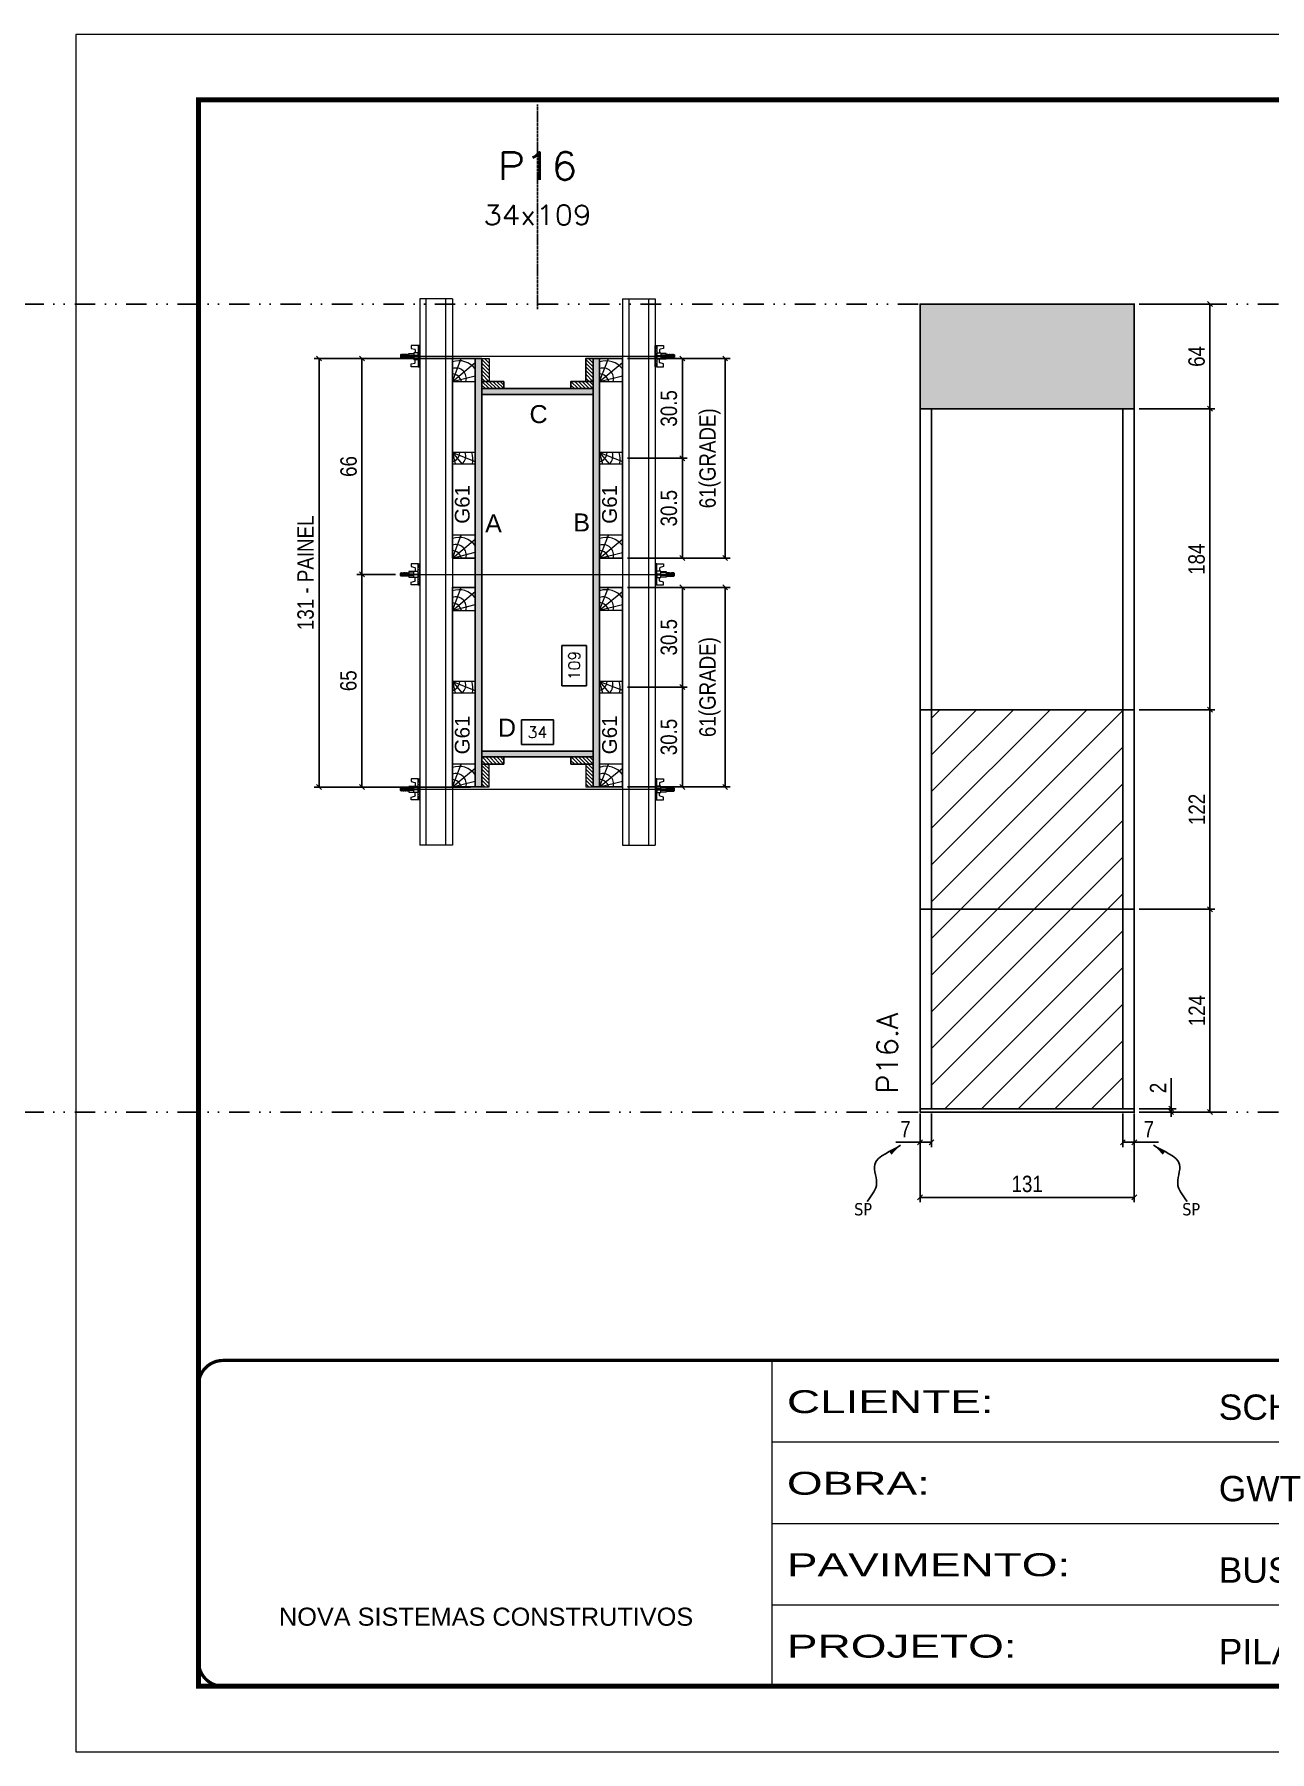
# Model space of a CAD drawing. Extents: x 13379 to 23315, y 867 to 16997.
# Drawn here: x 14361 to 15116, y 11204 to 12254 of the extents above; entities that cross this region are included whole.
import ezdxf
from ezdxf.enums import TextEntityAlignment as Align

# ---------------------------------------------------------------- set-up
doc = ezdxf.new("R2010")
doc.units = 0
for name, pattern in [('CONTINUO', [0]), ('DASHED', [0.75, 0.5, -0.25]), ('DIVIDE2', [0.625, 0.25, -0.125, 0, -0.125, 0, -0.125]), ('HIDDEN', [0.375, 0.25, -0.125])]:
    doc.linetypes.add(name, pattern=pattern)
for name, color, linetype in [('COTA', 241, 'Continuous'), ('cotas', 4, 'Continuous'), ('MEIO_PONT', 93, 'Continuous'), ('Nível', 160, 'Continuous'), ('Painéis', 200, 'Continuous'), ('SARRAFO', 251, 'Continuous'), ('Sarrafo de Pressão', 42, 'HIDDEN'), ('texto', 7, 'Continuous'), ('Texto de Titulo', 7, 'Continuous'), ('Texto Qtd Sarr', 242, 'Continuous'), ('TEXTO_GERAL', 7, 'Continuous')]:
    doc.layers.add(name, color=color, linetype=linetype)
for name, color, linetype, lineweight in [('Folhas', 255, 'Continuous', 9), ('Hachura', 251, 'Continuous', 9), ('Madeira', 126, 'Continuous', 18), ('Perfil Metálico', 224, 'Continuous', 18), ('SARRAFO DE PRESSAO', 251, 'DASHED', 9), ('Texto Seção', 7, 'Continuous', 15)]:
    doc.layers.add(name, color=color, linetype=linetype, lineweight=lineweight)
doc.styles.add('ARIAL', font='arial.ttf')
doc.styles.add('COTA TECNICA', font='techl___.ttf', dxfattribs={"height": 10})
doc.styles.add('COTA TECNICA 2X', font='techl___.ttf', dxfattribs={"height": 10})
doc.styles.add('COTA TECNICA-50', font='techl___.ttf', dxfattribs={"height": 10})
doc.styles.add('REGUA-120', font='ROMANS.shx', dxfattribs={"height": 15})
doc.styles.add('ROMANS', font='romans.shx')
doc.styles.add('SANSSERIF', font='sas_____.pfb')
doc.styles.get("Standard").update_dxf_attribs({"font": 'arial.ttf'})
doc.styles.add('Tecnologia', font='')
doc.styles.get('Tecnologia').set_extended_font_data('Forgotten Futurist')
doc.dimstyles.new('COTA PAINEL-50', dxfattribs={"dimtxt": 10, "dimasz": 3, "dimexe": 3, "dimexo": 3, "dimgap": 3, "dimtad": 1, "dimdec": 1, "dimzin": 12, "dimdsep": 46, "dimtxsty": 'COTA TECNICA-50', "dimblk1": 'OBLIQUE', "dimblk2": 'OBLIQUE', "dimsah": 1, "dimcen": 0.9, "dimclrd": 4, "dimclre": 4, "dimclrt": 240, "dimadec": 1, "dimazin": 3, "dimtfac": 1, "dimtdec": 1, "dimtmove": 0, "dimatfit": 3, "dimfxl": 1, "dimtolj": 1, "dimtzin": 12, "dimarcsym": 0})
doc.dimstyles.new('PAINEL', dxfattribs={"dimtxt": 10, "dimasz": 3, "dimexe": 3, "dimexo": 3, "dimgap": 3, "dimtad": 1, "dimdec": 1, "dimzin": 12, "dimdsep": 46, "dimtxsty": 'COTA TECNICA', "dimblk1": 'OBLIQUE', "dimblk2": 'OBLIQUE', "dimsah": 1, "dimcen": 0.9, "dimclrd": 4, "dimclre": 4, "dimclrt": 240, "dimadec": 1, "dimazin": 3, "dimtfac": 1, "dimtdec": 1, "dimtmove": 0, "dimatfit": 3, "dimfxl": 1, "dimtolj": 1, "dimtzin": 12, "dimarcsym": 0})
doc.dimstyles.new('SECAO PILAR', dxfattribs={"dimtxt": 10, "dimasz": 3, "dimexe": 3, "dimexo": 3, "dimgap": 3, "dimtad": 1, "dimdec": 1, "dimlfac": 0.5, "dimzin": 12, "dimdsep": 46, "dimtxsty": 'COTA TECNICA 2X', "dimblk1": 'OBLIQUE', "dimblk2": 'OBLIQUE', "dimsah": 1, "dimcen": 0.9, "dimclrd": 256, "dimclre": 256, "dimclrt": 256, "dimadec": 1, "dimazin": 3, "dimtfac": 1, "dimtdec": 1, "dimtmove": 0, "dimatfit": 3, "dimfxl": 1, "dimtolj": 1, "dimtzin": 12, "dimarcsym": 0})
doc.dimstyles.new('SECÇÃO 2', dxfattribs={"dimtxt": 7, "dimasz": 6, "dimexe": 0.18, "dimexo": 2, "dimgap": -4, "dimtad": 3, "dimdec": 1, "dimlfac": 0.5, "dimzin": 12, "dimdsep": 46, "dimtxsty": 'ROMANS', "dimblk": 'ARCHTICK', "dimcen": 0.09, "dimse1": 1, "dimse2": 1, "dimsd1": 1, "dimsd2": 1, "dimclrd": 180, "dimclre": 5, "dimclrt": 1, "dimadec": 0, "dimazin": 3, "dimtfac": 1, "dimtdec": 1, "dimtofl": 0, "dimtmove": 0, "dimatfit": 3, "dimldrblk": 'ARCHTICK', "dimfxl": 1, "dimtolj": 1, "dimtzin": 0, "dimarcsym": 0})
doc.dimstyles.get("Standard").update_dxf_attribs({"dimtxt": 0.18, "dimasz": 0.18, "dimexe": 0.18, "dimexo": 0.0625, "dimgap": 0.09, "dimtad": 0, "dimtih": 1, "dimtoh": 1, "dimdec": 4, "dimzin": 0, "dimdsep": 46, "dimtxsty": 'Standard', "dimcen": 0.09, "dimadec": 0, "dimazin": 0, "dimtfac": 1, "dimtdec": 4, "dimtofl": 0, "dimtmove": 0, "dimatfit": 3, "dimfxl": 1, "dimtolj": 1, "dimtzin": 0, "dimarcsym": 0})

# ---------------------------------------------------------------- blocks, each defined once
blk = doc.blocks.new('9999999999')
at = {"color": 30, "linetype": 'CONTINUO'}
for p, q in [((98564.6, 34230.2), (98564.6, 34429.4)), ((98564.6, 34379.6), (99584, 34379.6)), ((98564.6, 34329.8), (99488, 34329.8)), ((99584, 34329.8), (99488, 34329.8)), ((99488, 34329.8), (99488, 34230.2)), ((98564.6, 34280), (99488, 34280))]:
    blk.add_line(p, q, dxfattribs=at)
at = {"color": 30, "linetype": 'CONTINUO', "const_width": 2}
blk.add_lwpolyline([(99584, 34230.2), (99584, 34414.4, 0.414214), (99569, 34429.4), (98229, 34429.4, 0.414214), (98214, 34414.4), (98214, 34245.2, 0.414214), (98229, 34230.2), (99584, 34230.2)], format="xyb", dxfattribs=at)
at = {"layer": 'Folhas'}
blk.add_lwpolyline([(98139, 34190.2), (99624, 34190.2), (99624, 35240.2), (98139, 35240.2)], close=True, dxfattribs=at)
at = {"layer": 'Folhas', "color": 30, "const_width": 3}
blk.add_lwpolyline([(98214, 34230.2), (99584, 34230.2), (99584, 35200.2), (98214, 35200.2)], close=True, dxfattribs=at)
at = {"color": 7, "linetype": 'Continuous', "ltscale": 5, "style": 'ARIAL'}
for s, height, p in [('SCHWARTZ', 15.48, (98837.7, 34393.1)), ('GWT', 15.48, (98837.7, 34343.3)), ('BUSINESS CENTER E LAZER', 15.483, (98837.7, 34293.5)), ('NOVA SISTEMAS CONSTRUTIVOS', 11.059, (98263.2, 34267.2)), ('PILARES', 15.48, (98837.7, 34243.7))]:
    blk.add_text(s, height=height, dxfattribs=at).set_placement(p)
at = {"layer": 'Folhas', "color": 7, "style": 'Tecnologia', "width": 1.5}
for s, p in [('CLIENTE:', (98573.7, 34397.2)), ('OBRA:', (98573.7, 34347.3)), ('PAVIMENTO:', (98573.7, 34297.5)), ('PROJETO:', (98573.7, 34247.7))]:
    blk.add_text(s, height=14, dxfattribs=at).set_placement(p)
blk = doc.blocks.new('*D493')
at = {"layer": 'COTA', "color": 180, "lineweight": -2, "transparency": 16777216}
for p, q in [((14698.2, 11880.6), (14683.2, 11880.6)), ((14683.2, 11880.6), (14683.2, 11855.9)), ((14698.2, 11855.9), (14698.2, 11880.6)), ((14683.2, 11855.9), (14698.2, 11855.9))]:
    blk.add_line(p, q, dxfattribs=at)
at = {"layer": 'Defpoints', "color": 0, "transparency": 16777216}
for p in [(14634.2, 12034), (14634.2, 11816), (14702.2, 11816)]:
    blk.add_point(p, dxfattribs=at)
at = {"layer": 'COTA', "color": 1, "transparency": 16777216, "insert": (14690.7, 11868.3), "char_height": 7, "attachment_point": 5, "rotation": 90, "style": 'ROMANS'}
blk.add_mtext('\\A1;109', dxfattribs=at)
blk = doc.blocks.new('_ArchTick')
at = {"color": 0, "linetype": 'ByBlock', "const_width": 0.15}
blk.add_lwpolyline([(-0.5, -0.5), (0.5, 0.5)], dxfattribs=at)
blk = doc.blocks.new('*D494')
at = {"layer": 'COTA', "color": 180, "lineweight": -2, "transparency": 16777216}
for p, q in [((14678.1, 11835), (14658.4, 11835)), ((14658.4, 11835), (14658.4, 11820)), ((14678.1, 11820), (14678.1, 11835)), ((14658.4, 11820), (14678.1, 11820))]:
    blk.add_line(p, q, dxfattribs=at)
at = {"layer": 'Defpoints', "color": 0, "transparency": 16777216}
for p in [(14634.2, 12016.7), (14702.2, 12016.7), (14634.2, 11816)]:
    blk.add_point(p, dxfattribs=at)
at = {"layer": 'COTA', "color": 1, "transparency": 16777216, "insert": (14668.2, 11827.5), "char_height": 7, "attachment_point": 5, "style": 'ROMANS'}
blk.add_mtext('\\A1;34', dxfattribs=at)
blk = doc.blocks.new('_Oblique')
at = {"color": 0, "linetype": 'ByBlock', "lineweight": -2}
blk.add_line((-0.5, -0.5), (0.5, 0.5), dxfattribs=at)
blk = doc.blocks.new('*D495')
at = {"layer": 'COTA', "lineweight": -2, "transparency": 16777216}
for p, q in [((14613.2, 12056), (14557.9, 12056)), ((14560.9, 12056), (14560.9, 11924)), ((14581.4, 11924), (14557.9, 11924))]:
    blk.add_line(p, q, dxfattribs=at)
at = {"layer": 'Defpoints', "color": 0, "transparency": 16777216}
for p in [(14616.2, 12056), (14560.9, 11924), (14584.4, 11924)]:
    blk.add_point(p, dxfattribs=at)
at = {"layer": 'COTA', "lineweight": -2, "transparency": 16777216, "xscale": 3, "yscale": 3, "zscale": 3}
for p, rotation in [((14560.9, 12056), 90), ((14560.9, 11924), 270)]:
    blk.add_blockref('_Oblique', p, dxfattribs=dict(at, rotation=rotation))
at = {"layer": 'COTA', "transparency": 16777216, "insert": (14552.8, 11990), "char_height": 10, "attachment_point": 5, "rotation": 90, "style": 'COTA TECNICA 2X'}
blk.add_mtext('\\A1;66', dxfattribs=at)
blk = doc.blocks.new('*D496')
at = {"layer": 'COTA', "lineweight": -2, "transparency": 16777216}
for p, q in [((14581.4, 11924), (14557.9, 11924)), ((14560.9, 11924), (14560.9, 11794)), ((14613.2, 11794), (14557.9, 11794))]:
    blk.add_line(p, q, dxfattribs=at)
at = {"layer": 'Defpoints', "color": 0, "transparency": 16777216}
for p in [(14584.4, 11924), (14560.9, 11794), (14616.2, 11794)]:
    blk.add_point(p, dxfattribs=at)
at = {"layer": 'COTA', "lineweight": -2, "transparency": 16777216, "xscale": 3, "yscale": 3, "zscale": 3}
for p, rotation in [((14560.9, 11924), 90), ((14560.9, 11794), 270)]:
    blk.add_blockref('_Oblique', p, dxfattribs=dict(at, rotation=rotation))
at = {"layer": 'COTA', "transparency": 16777216, "insert": (14552.7, 11859), "char_height": 10, "attachment_point": 5, "rotation": 90, "style": 'COTA TECNICA 2X'}
blk.add_mtext('\\A1;65', dxfattribs=at)
blk = doc.blocks.new('*D497')
at = {"layer": 'COTA', "lineweight": -2, "transparency": 16777216}
for p, q in [((14627.2, 12056), (14531.7, 12056)), ((14534.7, 12056), (14534.7, 11794)), ((14627.2, 11794), (14531.7, 11794))]:
    blk.add_line(p, q, dxfattribs=at)
at = {"layer": 'Defpoints', "color": 0, "transparency": 16777216}
for p in [(14630.2, 12056), (14534.7, 11794), (14630.2, 11794)]:
    blk.add_point(p, dxfattribs=at)
at = {"layer": 'COTA', "lineweight": -2, "transparency": 16777216, "xscale": 3, "yscale": 3, "zscale": 3}
for p, rotation in [((14534.7, 12056), 90), ((14534.7, 11794), 270)]:
    blk.add_blockref('_Oblique', p, dxfattribs=dict(at, rotation=rotation))
at = {"layer": 'COTA', "transparency": 16777216, "insert": (14526.5, 11925), "char_height": 10, "attachment_point": 5, "rotation": 90, "style": 'COTA TECNICA 2X'}
blk.add_mtext('\\A1;131 - PAINEL', dxfattribs=at)
blk = doc.blocks.new('PONTALETE')
at = {"layer": 'Madeira'}
for q in [(2.71, 7), (7, 5.76), (7, 1.74)]:
    blk.add_line((0, 0), q, dxfattribs=at)
blk.add_lwpolyline([(0, 0), (7, 0), (7, 7), (0, 7)], close=True, dxfattribs=at)
for centre, radius, start, end in [((2.04, 0.06), 6.23, 37.2818, 109.0913), ((1.09, 0.9), 3.19, 343.603, 109.9847), ((-0.21, -0.78), 3.09, 14.6322, 86.0383)]:
    blk.add_arc(centre, radius, start, end, dxfattribs=at)
blk = doc.blocks.new('MEIO PONTALETE')
at = {"layer": 'Madeira'}
for q in [(2.71, 7), (3.5, 2.88), (3.5, 0.87)]:
    blk.add_line((0, 0), q, dxfattribs=at)
blk.add_lwpolyline([(0, 0), (3.5, 0), (3.5, 7), (0, 7)], close=True, dxfattribs=at)
for centre, radius, start, end in [((2.04, 0.06), 6.23, 76.4499, 109.0913), ((1.09, 0.9), 3.19, 40.9063, 109.9847), ((-0.21, -0.78), 3.09, 14.6322, 86.0383)]:
    blk.add_arc(centre, radius, start, end, dxfattribs=at)
blk = doc.blocks.new('*D498')
at = {"layer": 'COTA', "lineweight": -2, "transparency": 16777216}
for p, q in [((14723.2, 12056), (14786, 12056)), ((14783, 12056), (14783, 11934)), ((14723.2, 11934), (14786, 11934))]:
    blk.add_line(p, q, dxfattribs=at)
at = {"layer": 'Defpoints', "color": 0, "transparency": 16777216}
for p in [(14720.2, 12056), (14720.2, 11934), (14783, 11934)]:
    blk.add_point(p, dxfattribs=at)
at = {"layer": 'COTA', "lineweight": -2, "transparency": 16777216, "xscale": 3, "yscale": 3, "zscale": 3}
for p, rotation in [((14783, 12056), 90), ((14783, 11934), 270)]:
    blk.add_blockref('_Oblique', p, dxfattribs=dict(at, rotation=rotation))
at = {"layer": 'COTA', "transparency": 16777216, "insert": (14773.7, 11995), "char_height": 10, "attachment_point": 5, "rotation": 90, "style": 'COTA TECNICA 2X'}
blk.add_mtext('\\A1;61(GRADE)', dxfattribs=at)
blk = doc.blocks.new('*D499')
at = {"layer": 'COTA', "lineweight": -2, "transparency": 16777216}
for p, q in [((14723.2, 12056), (14759.8, 12056)), ((14756.8, 12056), (14756.8, 11995)), ((14723.2, 11995), (14759.8, 11995))]:
    blk.add_line(p, q, dxfattribs=at)
at = {"layer": 'Defpoints', "color": 0, "transparency": 16777216}
for p in [(14720.2, 12056), (14720.2, 11995), (14756.8, 11995)]:
    blk.add_point(p, dxfattribs=at)
at = {"layer": 'COTA', "lineweight": -2, "transparency": 16777216, "xscale": 3, "yscale": 3, "zscale": 3}
for p, rotation in [((14756.8, 12056), 90), ((14756.8, 11995), 270)]:
    blk.add_blockref('_Oblique', p, dxfattribs=dict(at, rotation=rotation))
at = {"layer": 'COTA', "transparency": 16777216, "insert": (14748.6, 12025.5), "char_height": 10, "attachment_point": 5, "rotation": 90, "style": 'COTA TECNICA 2X'}
blk.add_mtext('\\A1;30.5', dxfattribs=at)
blk = doc.blocks.new('*D500')
at = {"layer": 'COTA', "lineweight": -2, "transparency": 16777216}
for p, q in [((14723.2, 11995), (14759.8, 11995)), ((14756.8, 11995), (14756.8, 11934)), ((14723.2, 11934), (14759.8, 11934))]:
    blk.add_line(p, q, dxfattribs=at)
at = {"layer": 'Defpoints', "color": 0, "transparency": 16777216}
for p in [(14720.2, 11995), (14720.2, 11934), (14756.8, 11934)]:
    blk.add_point(p, dxfattribs=at)
at = {"layer": 'COTA', "lineweight": -2, "transparency": 16777216, "xscale": 3, "yscale": 3, "zscale": 3}
for p, rotation in [((14756.8, 11995), 90), ((14756.8, 11934), 270)]:
    blk.add_blockref('_Oblique', p, dxfattribs=dict(at, rotation=rotation))
at = {"layer": 'COTA', "transparency": 16777216, "insert": (14748.6, 11964.5), "char_height": 10, "attachment_point": 5, "rotation": 90, "style": 'COTA TECNICA 2X'}
blk.add_mtext('\\A1;30.5', dxfattribs=at)
blk = doc.blocks.new('*D501')
at = {"layer": 'COTA', "lineweight": -2, "transparency": 16777216}
for p, q in [((14723.2, 11916.1), (14786, 11916.1)), ((14783, 11916.1), (14783, 11794.1)), ((14723.2, 11794.1), (14786, 11794.1))]:
    blk.add_line(p, q, dxfattribs=at)
at = {"layer": 'Defpoints', "color": 0, "transparency": 16777216}
for p in [(14720.2, 11916.1), (14720.2, 11794.1), (14783, 11794.1)]:
    blk.add_point(p, dxfattribs=at)
at = {"layer": 'COTA', "lineweight": -2, "transparency": 16777216, "xscale": 3, "yscale": 3, "zscale": 3}
for p, rotation in [((14783, 11916.1), 90), ((14783, 11794.1), 270)]:
    blk.add_blockref('_Oblique', p, dxfattribs=dict(at, rotation=rotation))
at = {"layer": 'COTA', "transparency": 16777216, "insert": (14773.7, 11855.1), "char_height": 10, "attachment_point": 5, "rotation": 90, "style": 'COTA TECNICA 2X'}
blk.add_mtext('\\A1;61(GRADE)', dxfattribs=at)
blk = doc.blocks.new('*D502')
at = {"layer": 'COTA', "lineweight": -2, "transparency": 16777216}
for p, q in [((14723.2, 11916.1), (14759.8, 11916.1)), ((14756.8, 11916.1), (14756.8, 11855.1)), ((14723.2, 11855.1), (14759.8, 11855.1))]:
    blk.add_line(p, q, dxfattribs=at)
at = {"layer": 'Defpoints', "color": 0, "transparency": 16777216}
for p in [(14720.2, 11916.1), (14720.2, 11855.1), (14756.8, 11855.1)]:
    blk.add_point(p, dxfattribs=at)
at = {"layer": 'COTA', "lineweight": -2, "transparency": 16777216, "xscale": 3, "yscale": 3, "zscale": 3}
for p, rotation in [((14756.8, 11916.1), 90), ((14756.8, 11855.1), 270)]:
    blk.add_blockref('_Oblique', p, dxfattribs=dict(at, rotation=rotation))
at = {"layer": 'COTA', "transparency": 16777216, "insert": (14748.6, 11885.6), "char_height": 10, "attachment_point": 5, "rotation": 90, "style": 'COTA TECNICA 2X'}
blk.add_mtext('\\A1;30.5', dxfattribs=at)
blk = doc.blocks.new('*D503')
at = {"layer": 'COTA', "lineweight": -2, "transparency": 16777216}
for p, q in [((14723.2, 11855.1), (14759.8, 11855.1)), ((14756.8, 11855.1), (14756.8, 11794.1)), ((14723.2, 11794.1), (14759.8, 11794.1))]:
    blk.add_line(p, q, dxfattribs=at)
at = {"layer": 'Defpoints', "color": 0, "transparency": 16777216}
for p in [(14720.2, 11855.1), (14720.2, 11794.1), (14756.8, 11794.1)]:
    blk.add_point(p, dxfattribs=at)
at = {"layer": 'COTA', "lineweight": -2, "transparency": 16777216, "xscale": 3, "yscale": 3, "zscale": 3}
for p, rotation in [((14756.8, 11855.1), 90), ((14756.8, 11794.1), 270)]:
    blk.add_blockref('_Oblique', p, dxfattribs=dict(at, rotation=rotation))
at = {"layer": 'COTA', "transparency": 16777216, "insert": (14748.6, 11824.6), "char_height": 10, "attachment_point": 5, "rotation": 90, "style": 'COTA TECNICA 2X'}
blk.add_mtext('\\A1;30.5', dxfattribs=at)
blk = doc.blocks.new('titulo1')
at = {"layer": 'Defpoints', "color": 252, "linetype": 'HIDDEN', "ltscale": 2}
blk.add_line((0, 0), (0, 125), dxfattribs=at)
at = {"layer": 'Defpoints', "style": 'ROMANS', "oblique": 15}
blk.add_attdef('FOLHA', text='', height=10, dxfattribs=at).set_placement((0, 15.6), align=Align.MIDDLE_CENTER)
at = {"layer": 'Texto Qtd Sarr', "color": 3, "style": 'ROMANS', "oblique": 15}
for tag, height, p in [('TITULO', 17, (0, 71.4)), ('SEÇÃO', 12, (0, 41.5))]:
    blk.add_attdef(tag, text='', height=height, dxfattribs=at).set_placement(p, align=Align.MIDDLE_CENTER)
blk = doc.blocks.new('C')
at = {"layer": 'Hachura', "color": 0}
for p, q in [((0, 3.22), (0, -3.22)), ((0.45, 3.22), (0, 3.22)), ((0.46, 3.16), (0, 3.16)), ((0.46, 3.05), (0, 3.05)), ((0.46, 2.88), (0, 2.88)), ((0, 2.75), (0, -1.16)), ((0.46, 2.65), (0, 2.65)), ((0.46, 2.23), (0, 2.23)), ((0.46, 1.51), (0, 1.51)), ((0.39, 0.49), (0.17, 0.49)), ((0.45, -3.23), (0.45, 3.22)), ((0.45, 3.22), (2.58, 3.22)), ((1.74, 0.97), (0.45, 0.97)), ((1.45, 0.1), (0.45, 0.1)), ((1.35, 1.94), (1.35, 0.96)), ((2.58, 2.39), (1.47, 2.09)), ((1.74, -0.97), (1.74, 0.97)), ((1.74, 0.97), (1.74, 0.84)), ((1.74, 0.97), (1.74, 0.84)), ((1.74, 0.84), (3.35, 0.84)), ((3.35, 0.45), (1.74, 0.45)), ((2.58, 3.22), (2.58, 2.39)), ((3.32, 0.84), (3.32, -0.84)), ((3.35, 0.84), (3.35, -0.84)), ((3.68, 0.45), (3.35, 0.45)), ((3.84, -0.52), (3.35, 0.45)), ((3.35, 0.06), (3.67, -0.57)), ((3.68, 0.45), (4.16, -0.52)), ((3.72, 0.5), (4.25, -0.57)), ((4.37, -0.55), (3.83, 0.53)), ((4.15, 0.45), (3.93, 0.45)), ((4.42, -0.52), (3.93, 0.45)), ((4.15, 0.45), (4.26, 0.45)), ((4.26, 0.45), (4.74, -0.52)), ((4.3, 0.5), (4.83, -0.57)), ((4.95, -0.55), (4.41, 0.53)), ((4.51, 0.45), (4.84, 0.45)), ((5, -0.52), (4.51, 0.45)), ((4.84, 0.45), (5.32, -0.52)), ((4.88, 0.5), (5.41, -0.57)), ((5.53, -0.55), (4.99, 0.53)), ((5.58, -0.52), (5.09, 0.45)), ((5.42, 0.45), (5.09, 0.45)), ((5.58, -0.52), (5.09, 0.45)), ((5.42, 0.45), (5.74, -0.19)), ((5.46, 0.5), (5.74, -0.07)), ((5.74, 0.19), (5.57, 0.53)), ((5.74, 0.32), (5.68, 0.45)), ((5.68, 0.45), (5.74, 0.45)), ((5.74, 0.45), (5.9, 0.29)), ((5.74, 0.45), (5.74, -0.52)), ((5.9, -0.36), (5.9, 0.29)), ((0.45, 0), (0, 0)), ((0.46, -1.52), (0, -1.52)), ((0.46, -2.23), (0, -2.23)), ((0.46, -2.65), (0, -2.65)), ((0.46, -2.88), (0, -2.88)), ((0.46, -3.05), (0, -3.05)), ((0.46, -3.16), (0, -3.16)), ((0, -3.22), (2.57, -3.22)), ((0.08, -0.48), (0.29, -0.48)), ((0.29, -0.48), (0.4, -0.48)), ((0.45, 0), (0.45, -0.97)), ((0.45, -0.16), (1.45, -0.16)), ((0.45, -0.65), (0.45, -0.32)), ((0.45, -3.23), (0.45, -0.65)), ((0.45, -0.97), (1.74, -0.97)), ((1.35, -1.94), (1.35, -0.97)), ((2.58, -2.39), (1.47, -2.1)), ((3.35, -0.32), (1.74, -0.32)), ((3.35, -0.84), (1.74, -0.84)), ((2.58, -3.23), (2.58, -2.39)), ((3.35, -0.07), (3.58, -0.52)), ((3.35, -0.52), (3.58, -0.52)), ((3.84, -0.52), (4.16, -0.52)), ((4.42, -0.52), (4.74, -0.52)), ((4.63, -0.52), (4.74, -0.52)), ((5, -0.52), (5.32, -0.52)), ((5.58, -0.52), (5.74, -0.52)), ((5.74, -0.52), (5.9, -0.36)), ((5.74, -0.52), (5.74, -0.52))]:
    blk.add_line(p, q, dxfattribs=at)
for centre, radius, start, end in [((1.52, 1.94), 0.161, 104.7436, 180), ((1.44, -0.03), 0.129, 272.695, 87.305), ((3.81, 0.39), 0.143, 25.5688, 154.4312), ((4.39, 0.39), 0.143, 25.5688, 154.4312), ((4.97, 0.39), 0.143, 25.5688, 154.4312), ((5.55, 0.39), 0.143, 25.5688, 154.4312), ((0.17, -0.37), 0.174, 221.744, 317.8592), ((1.52, -1.94), 0.161, 180, 255.2564), ((3.71, -0.4), 0.174, 222.1408, 318.256), ((4.29, -0.4), 0.174, 222.1408, 318.256), ((4.87, -0.4), 0.174, 222.1408, 318.256), ((5.45, -0.4), 0.174, 222.1408, 318.256), ((5.61, -0.4), 0.174, 317.8592, 318.256)]:
    blk.add_arc(centre, radius, start, end, dxfattribs=at)
blk = doc.blocks.new('*D504')
at = {"layer": 'COTA', "color": 4, "lineweight": -2, "transparency": 16777216}
for p, q in [((14902.1, 11594.3), (14902.1, 11540.1)), ((15033.1, 11594.3), (15033.1, 11540.1)), ((14902.1, 11543.1), (15033.1, 11543.1))]:
    blk.add_line(p, q, dxfattribs=at)
at = {"layer": 'Defpoints', "color": 0, "transparency": 16777216}
for p in [(14902.1, 11597.3), (15033.1, 11597.3), (15033.1, 11543.1)]:
    blk.add_point(p, dxfattribs=at)
at = {"layer": 'COTA', "color": 4, "lineweight": -2, "transparency": 16777216, "xscale": 3, "yscale": 3, "zscale": 3, "rotation": 180}
blk.add_blockref('_Oblique', (14902.1, 11543.1), dxfattribs=at)
at = {"layer": 'COTA', "color": 4, "lineweight": -2, "transparency": 16777216, "xscale": 3, "yscale": 3, "zscale": 3}
blk.add_blockref('_Oblique', (15033.1, 11543.1), dxfattribs=at)
at = {"layer": 'COTA', "color": 240, "transparency": 16777216, "insert": (14967.6, 11551.3), "char_height": 10, "attachment_point": 5, "style": 'COTA TECNICA'}
blk.add_mtext('\\A1;131', dxfattribs=at)
blk = doc.blocks.new('*D505')
at = {"layer": 'COTA', "color": 4, "lineweight": -2, "transparency": 16777216}
for p, q in [((15036.1, 11719.3), (15082.3, 11719.3)), ((15079.3, 11595.3), (15079.3, 11719.3)), ((15036.1, 11595.3), (15082.3, 11595.3))]:
    blk.add_line(p, q, dxfattribs=at)
at = {"layer": 'Defpoints', "color": 0, "transparency": 16777216}
for p in [(15033.1, 11719.3), (15079.3, 11719.3), (15033.1, 11595.3)]:
    blk.add_point(p, dxfattribs=at)
at = {"layer": 'COTA', "color": 4, "lineweight": -2, "transparency": 16777216, "xscale": 3, "yscale": 3, "zscale": 3}
for p, rotation in [((15079.3, 11719.3), 90), ((15079.3, 11595.3), 270)]:
    blk.add_blockref('_Oblique', p, dxfattribs=dict(at, rotation=rotation))
at = {"layer": 'COTA', "color": 240, "transparency": 16777216, "insert": (15071.3, 11657.3), "char_height": 10, "attachment_point": 5, "rotation": 90, "style": 'COTA TECNICA-50'}
blk.add_mtext('\\A1;124', dxfattribs=at)
blk = doc.blocks.new('*D506')
at = {"layer": 'COTA', "color": 4, "lineweight": -2, "transparency": 16777216}
for p, q in [((15055.6, 11597.3), (15055.6, 11616.1)), ((15036.1, 11597.3), (15058.6, 11597.3)), ((15036.1, 11595.3), (15058.6, 11595.3)), ((15055.6, 11595.3), (15055.6, 11597.3)), ((15055.6, 11595.3), (15055.6, 11592.3))]:
    blk.add_line(p, q, dxfattribs=at)
at = {"layer": 'Defpoints', "color": 0, "transparency": 16777216}
for p in [(15033.1, 11597.3), (15033.1, 11595.3), (15055.6, 11595.3)]:
    blk.add_point(p, dxfattribs=at)
at = {"layer": 'COTA', "color": 4, "lineweight": -2, "transparency": 16777216, "xscale": 3, "yscale": 3, "zscale": 3}
for p, rotation in [((15055.6, 11597.3), 270), ((15055.6, 11595.3), 90)]:
    blk.add_blockref('_Oblique', p, dxfattribs=dict(at, rotation=rotation))
at = {"layer": 'COTA', "color": 240, "transparency": 16777216, "insert": (15047.6, 11610), "char_height": 10, "attachment_point": 5, "rotation": 90, "style": 'COTA TECNICA-50'}
blk.add_mtext('\\A1;2', dxfattribs=at)
blk = doc.blocks.new('*D507')
at = {"layer": 'COTA', "color": 4, "lineweight": -2, "transparency": 16777216}
for p, q in [((14902.1, 11592.3), (14902.1, 11573.8)), ((14909.1, 11594.3), (14909.1, 11573.8)), ((14902.1, 11576.8), (14887.4, 11576.8)), ((14909.1, 11576.8), (14902.1, 11576.8))]:
    blk.add_line(p, q, dxfattribs=at)
at = {"layer": 'Defpoints', "color": 0, "transparency": 16777216}
for p in [(14902.1, 11595.3), (14909.1, 11597.3), (14902.1, 11576.8)]:
    blk.add_point(p, dxfattribs=at)
at = {"layer": 'COTA', "color": 4, "lineweight": -2, "transparency": 16777216, "xscale": 3, "yscale": 3, "zscale": 3, "rotation": 180}
blk.add_blockref('_Oblique', (14902.1, 11576.8), dxfattribs=at)
at = {"layer": 'COTA', "color": 4, "lineweight": -2, "transparency": 16777216, "xscale": 3, "yscale": 3, "zscale": 3}
blk.add_blockref('_Oblique', (14909.1, 11576.8), dxfattribs=at)
at = {"layer": 'COTA', "color": 240, "transparency": 16777216, "insert": (14893.2, 11584.9), "char_height": 10, "attachment_point": 5, "style": 'COTA TECNICA-50'}
blk.add_mtext('\\A1;7', dxfattribs=at)
blk = doc.blocks.new('*D508')
at = {"layer": 'COTA', "color": 4, "lineweight": -2, "transparency": 16777216}
for p, q in [((15026.1, 11594.3), (15026.1, 11573.8)), ((15033.1, 11592.3), (15033.1, 11573.8)), ((15026.1, 11576.8), (15033.1, 11576.8)), ((15033.1, 11576.8), (15047.8, 11576.8))]:
    blk.add_line(p, q, dxfattribs=at)
at = {"layer": 'Defpoints', "color": 0, "transparency": 16777216}
for p in [(15026.1, 11597.3), (15033.1, 11595.3), (15033.1, 11576.8)]:
    blk.add_point(p, dxfattribs=at)
at = {"layer": 'COTA', "color": 4, "lineweight": -2, "transparency": 16777216, "xscale": 3, "yscale": 3, "zscale": 3, "rotation": 180}
blk.add_blockref('_Oblique', (15026.1, 11576.8), dxfattribs=at)
at = {"layer": 'COTA', "color": 4, "lineweight": -2, "transparency": 16777216, "xscale": 3, "yscale": 3, "zscale": 3}
blk.add_blockref('_Oblique', (15033.1, 11576.8), dxfattribs=at)
at = {"layer": 'COTA', "color": 240, "transparency": 16777216, "insert": (15042, 11584.9), "char_height": 10, "attachment_point": 5, "style": 'COTA TECNICA-50'}
blk.add_mtext('\\A1;7', dxfattribs=at)
blk = doc.blocks.new('*D521')
at = {"layer": 'COTA', "color": 4, "linetype": 'ByBlock', "lineweight": -2, "transparency": 16777216}
for p, q in [((15036.1, 11841.3), (15082.3, 11841.3)), ((15079.3, 11719.3), (15079.3, 11841.3)), ((15036.1, 11719.3), (15082.3, 11719.3))]:
    blk.add_line(p, q, dxfattribs=at)
at = {"layer": 'Defpoints', "color": 0, "linetype": 'ByBlock', "transparency": 16777216}
for p in [(15033.1, 11841.3), (15079.3, 11841.3), (15033.1, 11719.3)]:
    blk.add_point(p, dxfattribs=at)
at = {"layer": 'COTA', "color": 4, "linetype": 'ByBlock', "lineweight": -2, "transparency": 16777216, "xscale": 3, "yscale": 3, "zscale": 3}
for p, rotation in [((15079.3, 11841.3), 90), ((15079.3, 11719.3), 270)]:
    blk.add_blockref('_Oblique', p, dxfattribs=dict(at, rotation=rotation))
at = {"layer": 'COTA', "color": 240, "linetype": 'ByBlock', "transparency": 16777216, "insert": (15071.3, 11780.3), "char_height": 10, "attachment_point": 5, "rotation": 90, "style": 'COTA TECNICA'}
blk.add_mtext('\\A1;122', dxfattribs=at)
blk = doc.blocks.new('*D523')
at = {"layer": 'COTA', "color": 4, "lineweight": -2, "transparency": 16777216}
for p, q in [((15036.1, 12025.3), (15082.3, 12025.3)), ((15079.3, 11841.3), (15079.3, 12025.3)), ((15036.1, 11841.3), (15082.3, 11841.3))]:
    blk.add_line(p, q, dxfattribs=at)
at = {"layer": 'Defpoints', "color": 0, "transparency": 16777216}
for p in [(15033.1, 12025.3), (15079.3, 12025.3), (15033.1, 11841.3)]:
    blk.add_point(p, dxfattribs=at)
at = {"layer": 'COTA', "color": 4, "lineweight": -2, "transparency": 16777216, "xscale": 3, "yscale": 3, "zscale": 3}
for p, rotation in [((15079.3, 12025.3), 90), ((15079.3, 11841.3), 270)]:
    blk.add_blockref('_Oblique', p, dxfattribs=dict(at, rotation=rotation))
at = {"layer": 'COTA', "color": 240, "transparency": 16777216, "insert": (15071.2, 11933.3), "char_height": 10, "attachment_point": 5, "rotation": 90, "style": 'COTA TECNICA'}
blk.add_mtext('\\A1;184', dxfattribs=at)
blk = doc.blocks.new('*D524')
at = {"layer": 'COTA', "color": 4, "lineweight": -2, "transparency": 16777216}
for p, q in [((15036.1, 12089.3), (15082.3, 12089.3)), ((15079.3, 12025.3), (15079.3, 12089.3)), ((15036.1, 12025.3), (15082.3, 12025.3))]:
    blk.add_line(p, q, dxfattribs=at)
at = {"layer": 'Defpoints', "color": 0, "transparency": 16777216}
for p in [(15033.1, 12089.3), (15079.3, 12089.3), (15033.1, 12025.3)]:
    blk.add_point(p, dxfattribs=at)
at = {"layer": 'COTA', "color": 4, "lineweight": -2, "transparency": 16777216, "xscale": 3, "yscale": 3, "zscale": 3}
for p, rotation in [((15079.3, 12089.3), 90), ((15079.3, 12025.3), 270)]:
    blk.add_blockref('_Oblique', p, dxfattribs=dict(at, rotation=rotation))
at = {"layer": 'COTA', "color": 240, "transparency": 16777216, "insert": (15071.2, 12057.3), "char_height": 10, "attachment_point": 5, "rotation": 90, "style": 'COTA TECNICA'}
blk.add_mtext('\\A1;64', dxfattribs=at)

msp = doc.modelspace()

# ---------------------------------------------------------------- hatches: boundary and pattern name
at = {"layer": 'COTA'}
h = msp.add_hatch(dxfattribs=at)
h.set_pattern_fill('AR-CONC', color=256, scale=0.03)
h.paths.add_polyline_path([(15033.09, 12089.3), (14902.09, 12089.3), (14902.09, 12025.3), (15033.09, 12025.3)])
at = {"layer": 'Hachura'}
h = msp.add_hatch(color=256, dxfattribs=at)
h.dxf.hatch_style = 1
h.paths.add_polyline_path([(14634.22, 11794.04), (14630.22, 11794.04), (14630.22, 12056.04), (14634.22, 12056.04)])
h = msp.add_hatch(dxfattribs=at)
h.set_pattern_fill('ANSI31', color=256, scale=0.5, angle=90, style=0)
h.set_pattern_definition([(135, (-8257.185, 21179.9956), (-1.12253202, -1.12253202), [])])
h.paths.add_polyline_path([(14634.22, 12042.04), (14638.62, 12042.04), (14638.62, 12056.04), (14634.22, 12056.04)])
h = msp.add_hatch(dxfattribs=at)
h.set_pattern_fill('ANSI31', color=256, scale=0.5, angle=90, style=0)
h.set_pattern_definition([(135, (-8193.585, 21179.9956), (-1.12253202, -1.12253202), [])])
h.paths.add_polyline_path([(14697.82, 12042.04), (14702.22, 12042.04), (14702.22, 12056.04), (14697.82, 12056.04)])
h = msp.add_hatch(color=256, dxfattribs=at)
h.dxf.hatch_style = 1
h.paths.add_polyline_path([(14702.22, 11794.04), (14706.22, 11794.04), (14706.22, 12056.04), (14702.22, 12056.04)])
h = msp.add_hatch(dxfattribs=at)
h.set_pattern_fill('ANSI31', color=256, scale=0.5, angle=90, style=0)
h.set_pattern_definition([(135, (-8281.685, 21179.9956), (-1.12253202, -1.12253202), [])])
h.paths.add_polyline_path([(14647.72, 12042.04), (14647.72, 12037.64), (14634.22, 12037.64), (14634.22, 12042.04)])
h = msp.add_hatch(color=256, dxfattribs=at)
h.dxf.hatch_style = 1
h.paths.add_polyline_path([(14634.22, 12037.64), (14634.22, 12034.04), (14702.22, 12034.04), (14702.22, 12037.64)])
h = msp.add_hatch(dxfattribs=at)
h.set_pattern_fill('ANSI31', color=256, scale=0.5, angle=90, style=0)
h.set_pattern_definition([(135, (-8227.185, 21179.9956), (-1.12253202, -1.12253202), [])])
h.paths.add_polyline_path([(14702.22, 12042.04), (14702.22, 12037.64), (14688.72, 12037.64), (14688.72, 12042.04)])
at = {"layer": 'Hachura', "linetype": 'ByBlock'}
h = msp.add_hatch(dxfattribs=at)
h.set_pattern_fill('ANSI31', color=256, scale=5)
h.set_pattern_definition([(45, (-119403.5, -19540.26), (-11.2253202, 11.2253202), [])])
h.paths.add_polyline_path([(15026.09, 11719.3), (14909.09, 11719.3), (14909.09, 11597.3), (15026.09, 11597.3)])
h.paths.add_polyline_path([(15026.09, 11841.3), (14909.09, 11841.3), (14909.09, 11719.3), (15026.09, 11719.3)])
h.paths.add_polyline_path([(15324.64, 11841.3), (15207.64, 11841.3), (15207.64, 11719.3), (15324.64, 11719.3)])
h.paths.add_polyline_path([(15324.64, 11719.3), (15207.64, 11719.3), (15207.64, 11597.3), (15324.64, 11597.3)])
at = {"layer": 'Hachura'}
h = msp.add_hatch(color=256, dxfattribs=at)
h.dxf.hatch_style = 1
h.paths.add_polyline_path([(14634.22, 11816.04), (14634.22, 11812.44), (14702.22, 11812.44), (14702.22, 11816.04)])
h = msp.add_hatch(dxfattribs=at)
h.set_pattern_fill('ANSI31', color=256, scale=0.5, angle=90, style=0)
h.set_pattern_definition([(135, (-8281.685, 21163.775), (-1.12253202, -1.12253202), [])])
h.paths.add_polyline_path([(14647.72, 11808.04), (14647.72, 11812.44), (14634.22, 11812.44), (14634.22, 11808.04)])
h = msp.add_hatch(dxfattribs=at)
h.set_pattern_fill('ANSI31', color=256, scale=0.5, angle=90, style=0)
h.set_pattern_definition([(135, (-8257.185, 21061.9956), (-1.12253202, -1.12253202), [])])
h.paths.add_polyline_path([(14634.22, 11808.04), (14638.62, 11808.04), (14638.62, 11794.04), (14634.22, 11794.04)])
h = msp.add_hatch(dxfattribs=at)
h.set_pattern_fill('ANSI31', color=256, scale=0.5, angle=90, style=0)
h.set_pattern_definition([(135, (-8227.185, 21163.775), (-1.12253202, -1.12253202), [])])
h.paths.add_polyline_path([(14702.22, 11808.04), (14702.22, 11812.44), (14688.72, 11812.44), (14688.72, 11808.04)])
h = msp.add_hatch(dxfattribs=at)
h.set_pattern_fill('ANSI31', color=256, scale=0.5, angle=90, style=0)
h.set_pattern_definition([(135, (-8193.585, 21061.9956), (-1.12253202, -1.12253202), [])])
h.paths.add_polyline_path([(14697.82, 11808.04), (14702.22, 11808.04), (14702.22, 11794.04), (14697.82, 11794.04)])

# ---------------------------------------------------------------- linework, layer by layer
for points in [[(14630.2, 12056.04), (14616.2, 12056.04), (14616.2, 11934.04), (14630.2, 11934.04)], [(14720.22, 12056.03), (14706.22, 12056.03), (14706.22, 11934.03), (14720.22, 11934.03)], [(14630.2, 11916.04), (14616.2, 11916.04), (14616.2, 11794.04), (14630.2, 11794.04)], [(14720.22, 11916.09), (14706.22, 11916.09), (14706.22, 11794.09), (14720.22, 11794.09)]]:
    msp.add_lwpolyline(points, close=True)
at = {"layer": 'COTA'}
msp.add_lwpolyline([(14902.09, 12025.3), (15033.09, 12025.3), (15033.09, 12089.3), (14902.09, 12089.3)], close=True, dxfattribs=at)
at = {"layer": 'cotas'}
msp.add_lwpolyline([(14702.22, 12034.04), (14702.22, 11816.04), (14634.22, 11816.04), (14634.22, 12034.04)], close=True, dxfattribs=at)
at = {"layer": 'Hachura'}
for p, q in [((14585.41, 12057.45), (14747.21, 12057.47)), ((14585.41, 11924.05), (14747.21, 11924.02)), ((14585.41, 11792.64), (14747.21, 11792.61))]:
    msp.add_line(p, q, dxfattribs=at)
at = {"layer": 'Madeira'}
for points in [[(14638.62, 12056.04), (14638.62, 12042.04), (14634.22, 12042.04), (14634.22, 12056.04)], [(14638.62, 11794.04), (14638.62, 11808.04), (14634.22, 11808.04), (14634.22, 11794.04)], [(14702.22, 11794.04), (14702.22, 11808.04), (14697.82, 11808.04), (14697.82, 11794.04)]]:
    msp.add_lwpolyline(points, close=True, dxfattribs=at)
at = {"layer": 'Nível', "color": 4, "linetype": 'DIVIDE2', "ltscale": 50}
for p, q in [((13378.94, 12089.3), (15871, 12089.3)), ((13378.94, 11595.3), (15871, 11595.3))]:
    msp.add_line(p, q, dxfattribs=at)
at = {"layer": 'Painéis'}
msp.add_line((15033.09, 11719.3), (14902.09, 11719.3), dxfattribs=at)
for points in [[(14634.22, 11794.04), (14630.22, 11794.04), (14630.22, 12056.04), (14634.22, 12056.04)], [(14702.22, 11794.04), (14706.22, 11794.04), (14706.22, 12056.04), (14702.22, 12056.04)], [(14634.22, 12037.64), (14634.22, 12034.04), (14702.22, 12034.04), (14702.22, 12037.64)], [(14902.09, 11841.3), (15033.09, 11841.3), (15033.09, 12025.3), (14902.09, 12025.3)], [(14902.09, 11597.3), (15033.09, 11597.3), (15033.09, 11841.3), (14902.09, 11841.3)], [(14634.22, 11816.04), (14634.22, 11812.44), (14702.22, 11812.44), (14702.22, 11816.04)], [(14902.09, 11597.3), (15033.09, 11597.3), (15033.09, 11595.3), (14902.09, 11595.3)]]:
    msp.add_lwpolyline(points, close=True, dxfattribs=at)
at = {"layer": 'Perfil Metálico'}
for p, q in [((14596.22, 12092.54), (14596.22, 11758.54)), ((14616.22, 12092.54), (14596.22, 12092.54)), ((14600.22, 11758.54), (14600.22, 12092.54)), ((14612.22, 11758.54), (14612.22, 12092.54)), ((14616.22, 12092.54), (14616.22, 11758.54)), ((14720.22, 12092.54), (14720.22, 11758.54)), ((14720.22, 12092.54), (14740.22, 12092.54)), ((14724.22, 11758.54), (14724.22, 12092.54)), ((14736.22, 11758.54), (14736.22, 12092.54)), ((14740.22, 12092.54), (14740.22, 11758.54)), ((14616.22, 11758.54), (14596.22, 11758.54)), ((14720.22, 11758.54), (14740.22, 11758.54))]:
    msp.add_line(p, q, dxfattribs=at)
at = {"layer": 'SARRAFO'}
for p, q in [((14647.72, 12042.04), (14647.72, 12037.64)), ((14647.72, 11808.04), (14647.72, 11812.44))]:
    msp.add_line(p, q, dxfattribs=at)
msp.add_lwpolyline([(14702.22, 12056.04), (14702.22, 12042.04), (14697.82, 12042.04), (14697.82, 12056.04)], close=True, dxfattribs=at)
for points in [[(14647.72, 12042.04), (14634.22, 12042.04), (14634.22, 12037.64), (14647.72, 12037.64)], [(14702.22, 12042.04), (14688.72, 12042.04), (14688.72, 12037.64), (14702.22, 12037.64)], [(14647.72, 11808.04), (14634.22, 11808.04), (14634.22, 11812.44), (14647.72, 11812.44)], [(14702.22, 11808.04), (14688.72, 11808.04), (14688.72, 11812.44), (14702.22, 11812.44)]]:
    msp.add_lwpolyline(points, dxfattribs=at)
at = {"layer": 'Sarrafo de Pressão'}
for p, q in [((14909.09, 12025.3), (14909.09, 11841.3)), ((15026.09, 12025.3), (15026.09, 11841.3)), ((14909.09, 11719.3), (14909.09, 11841.3)), ((15026.09, 11719.3), (15026.09, 11841.3)), ((14909.09, 11597.3), (14909.09, 11719.3)), ((15026.09, 11597.3), (15026.09, 11719.3))]:
    msp.add_line(p, q, dxfattribs=at)

# ---------------------------------------------------------------- block references
at = {"layer": 'Hachura', "linetype": 'Continuous', "yscale": 2, "zscale": 2, "rotation": 180}
for p, xscale in [((14596.21, 12057.45), 2), ((14740.21, 12057.46), -2)]:
    msp.add_blockref('C', p, dxfattribs=dict(at, xscale=xscale))
at = {"layer": 'Hachura', "linetype": 'Continuous', "yscale": 2, "zscale": 2}
for p, xscale in [((14596.21, 11924.05), -2), ((14740.21, 11924.03), 2), ((14596.21, 11792.64), -2), ((14740.21, 11792.62), 2)]:
    msp.add_blockref('C', p, dxfattribs=dict(at, xscale=xscale))
at = {"layer": 'MEIO_PONT', "xscale": 2, "yscale": 2, "zscale": 2}
for p in [(14616.2, 12042.04), (14706.22, 12042.03), (14616.2, 11934.04), (14706.22, 11934.03), (14616.2, 11902.04), (14706.22, 11902.09), (14616.2, 11794.04), (14706.22, 11794.09)]:
    msp.add_blockref('PONTALETE', p, dxfattribs=at)
at = {"layer": 'MEIO_PONT', "xscale": 1.999999997962732, "yscale": 1.999999997962732, "zscale": 1.999999997962732, "rotation": 270}
for p in [(14616.2, 11998.54), (14706.22, 11998.53), (14616.2, 11858.54), (14706.22, 11858.59)]:
    msp.add_blockref('MEIO PONTALETE', p, dxfattribs=at)
at = {"layer": 'SARRAFO DE PRESSAO', "color": 6, "linetype": 'ByBlock'}
msp.add_blockref('9999999999', (-83752.98, -22985.99), dxfattribs=at)
at = {"layer": 'Texto Seção'}
ref = msp.add_blockref('titulo1', (14668.22, 12086.26), dxfattribs=at)
ref.add_attrib('TITULO', 'P16', dxfattribs={"layer": 'Texto de Titulo', "color": 7, "height": 17, "style": 'ROMANS', "width": 1.1}).set_placement((14668.22, 12173.76), align=Align.MIDDLE_CENTER)
ref.add_attrib('SEÇÃO', '34x109', dxfattribs={"layer": 'Texto de Titulo', "color": 7, "height": 12, "style": 'ROMANS', "width": 1.1}).set_placement((14668.22, 12143.76), align=Align.MIDDLE_CENTER)

# ---------------------------------------------------------------- texts
at = {"layer": 'texto', "color": 0, "char_height": 7.5, "attachment_point": 5}
for insert in [(14867.31, 11535.81), (15067.86, 11535.81)]:
    msp.add_mtext('{\\fTahoma|b0|i0|c0|p34;\\C4;SP}', dxfattribs=dict(at, insert=insert))
at = {"layer": 'Texto Seção', "insert": (14888.62, 11606.55), "char_height": 13, "width": 285.3299, "attachment_point": 7, "rotation": 90, "style": 'REGUA-120'}
msp.add_mtext('P16.A', dxfattribs=at)
at = {"layer": 'TEXTO_GERAL', "style": 'ARIAL'}
for s, p in [('C', (14668.9, 12022.03)), ('A', (14641.34, 11955.17)), ('B', (14695.25, 11955.77)), ('D', (14649.59, 11830.3))]:
    msp.add_text(s, height=11, dxfattribs=at).set_placement(p, align=Align.MIDDLE_CENTER)
at = {"layer": 'TEXTO_GERAL', "color": 0, "linetype": 'Continuous', "style": 'SANSSERIF'}
for p in [(14622.25, 11954.97), (14712.27, 11954.96), (14622.25, 11813.97), (14712.27, 11814.01)]:
    msp.add_text('G61', height=9, rotation=90, dxfattribs=at).set_placement(p, align=Align.MIDDLE_LEFT)

# ---------------------------------------------------------------- dimensions: what is measured, and where the dimension line sits
at = {"layer": 'COTA'}
for base, p1, p2, angle, dimstyle, picture, middle in [((15079.33, 12089.3), (15033.09, 12025.3), (15033.09, 12089.3), 90, 'PAINEL', '*D524', (15071.22, 12057.3)), ((14560.85, 11923.98), (14616.22, 12056.04), (14584.41, 11923.98), 270, 'SECAO PILAR', '*D495', (14552.75, 11990.01)), ((14756.78, 11995.03), (14720.22, 12056.03), (14720.22, 11995.03), 270, 'SECAO PILAR', '*D499', (14748.56, 12025.53)), ((15079.33, 12025.3), (15033.09, 11841.3), (15033.09, 12025.3), 90, 'PAINEL', '*D523', (15071.23, 11933.3)), ((14756.78, 11934.03), (14720.22, 11995.03), (14720.22, 11934.03), 270, 'SECAO PILAR', '*D500', (14748.56, 11964.53)), ((14560.85, 11794.04), (14584.41, 11923.98), (14616.2, 11794.04), 270, 'SECAO PILAR', '*D496', (14552.74, 11859.01)), ((14756.78, 11855.09), (14720.22, 11916.09), (14720.22, 11855.09), 270, 'SECAO PILAR', '*D502', (14748.56, 11885.59)), ((14756.78, 11794.09), (14720.22, 11855.09), (14720.22, 11794.09), 270, 'SECAO PILAR', '*D503', (14748.56, 11824.59)), ((15079.33, 11719.3), (15033.09, 11595.3), (15033.09, 11719.3), 90, 'COTA PAINEL-50', '*D505', (15071.25, 11657.3)), ((14902.09, 11576.79), (14909.09, 11597.3), (14902.09, 11595.3), 180, 'COTA PAINEL-50', '*D507', (14893.22, 11584.87))]:
    dim = msp.add_linear_dim(base=base, p1=p1, p2=p2, angle=angle, dimstyle=dimstyle, dxfattribs=at)
    dim.commit()
    dim.dimension.update_dxf_attribs({"geometry": picture, "text_midpoint": middle})
for base, p1, p2, text, picture, middle in [((14534.73, 11794.04), (14630.2, 12056.04), (14630.2, 11794.04), '<> - PAINEL', '*D497', (14526.51, 11925.04)), ((14782.96, 11934.03), (14720.22, 12056.03), (14720.22, 11934.03), '<>(GRADE)', '*D498', (14773.74, 11995.03)), ((14782.96, 11794.09), (14720.22, 11916.09), (14720.22, 11794.09), '<>(GRADE)', '*D501', (14773.74, 11855.09))]:
    dim = msp.add_linear_dim(base=base, p1=p1, p2=p2, angle=270, text=text, dimstyle='SECAO PILAR', dxfattribs=at)
    dim.commit()
    dim.dimension.update_dxf_attribs({"geometry": picture, "text_midpoint": middle})
for base, p1, p2, angle, dimstyle, picture, middle in [((14702.22, 11816.04), (14634.22, 12034.04), (14634.22, 11816.04), 270, 'SECÇÃO 2', '*D493', (14702.22, 11868.26)), ((14634.22, 11816.04), (14702.22, 12016.72), (14634.22, 12016.72), 180, 'SECÇÃO 2', '*D494', (14668.22, 11816.04)), ((15055.61, 11595.3), (15033.09, 11597.3), (15033.09, 11595.3), 90, 'COTA PAINEL-50', '*D506', (15055.61, 11610.05))]:
    dim = msp.add_linear_dim(base=base, p1=p1, p2=p2, angle=angle, dimstyle=dimstyle, dxfattribs=at)
    dim.commit()
    dim.dimension.update_dxf_attribs({"geometry": picture, "text_midpoint": middle, "dimtype": 160})
at = {"layer": 'COTA', "linetype": 'ByBlock'}
dim = msp.add_linear_dim(base=(15079.33, 11841.3), p1=(15033.09, 11719.3), p2=(15033.09, 11841.3), angle=90, dimstyle='PAINEL', dxfattribs=at)
dim.commit()
dim.dimension.update_dxf_attribs({"geometry": '*D521', "text_midpoint": (15071.27, 11780.3)})
at = {"layer": 'COTA'}
dim = msp.add_linear_dim(base=(15033.09, 11543.13), p1=(14902.09, 11597.3), p2=(15033.09, 11597.3), dimstyle='PAINEL', override={"dimarcsym": 2}, dxfattribs=at)
dim.commit()
dim.dimension.update_dxf_attribs({"geometry": '*D504', "text_midpoint": (14967.59, 11551.35)})
dim = msp.add_linear_dim(base=(15033.09, 11576.79), p1=(15026.09, 11597.3), p2=(15033.09, 11595.3), dimstyle='COTA PAINEL-50', dxfattribs=at)
dim.commit()
dim.dimension.update_dxf_attribs({"geometry": '*D508', "text_midpoint": (15041.95, 11584.87)})

# ---------------------------------------------------------------- leaders
at = {"layer": 'COTA', "path_type": 1}
for points in [[(14890.26, 11575.12), (14874.47, 11563.29), (14875.4, 11550.28), (14869.84, 11540.5)], [(15044.92, 11575.12), (15060.7, 11563.29), (15059.78, 11550.28), (15065.33, 11540.5)]]:
    msp.add_leader(points, dimstyle='Standard', override={"dimasz": 8}, dxfattribs=at)

doc.saveas('drawing.dxf')
